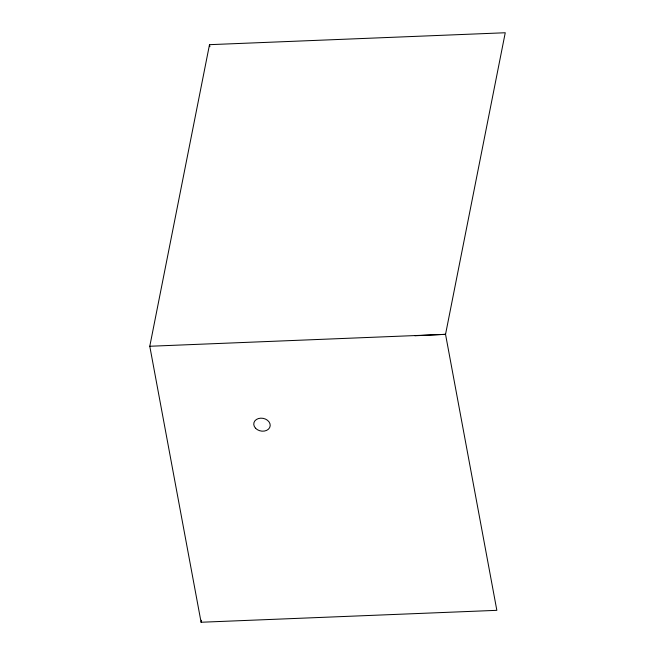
<?xml version="1.0" encoding="UTF-8"?>
<svg xmlns="http://www.w3.org/2000/svg" width="655" height="655" viewBox="0 0 655 655"><rect width="100%" height="100%" fill="white"/><g stroke="black" fill="none" stroke-linecap="round" stroke-linejoin="round"><path stroke-width="0.98" d="M149.749 346.446L209.502 44.671L505.251 32.75L445.539 334.337L496.85 610.329L201.093 622.25L149.782 346.258L445.539 334.337L414.942 335.761M201.093 622.25L201.486 620.244M209.502 44.671L209.87 46.677M255.532 428.214A8.302 6.444 11.2 0 0 269.639 427.65A8.302 6.444 11.2 0 0 260.764 418.168A8.302 6.444 11.2 0 0 255.532 428.214"/></g></svg>
